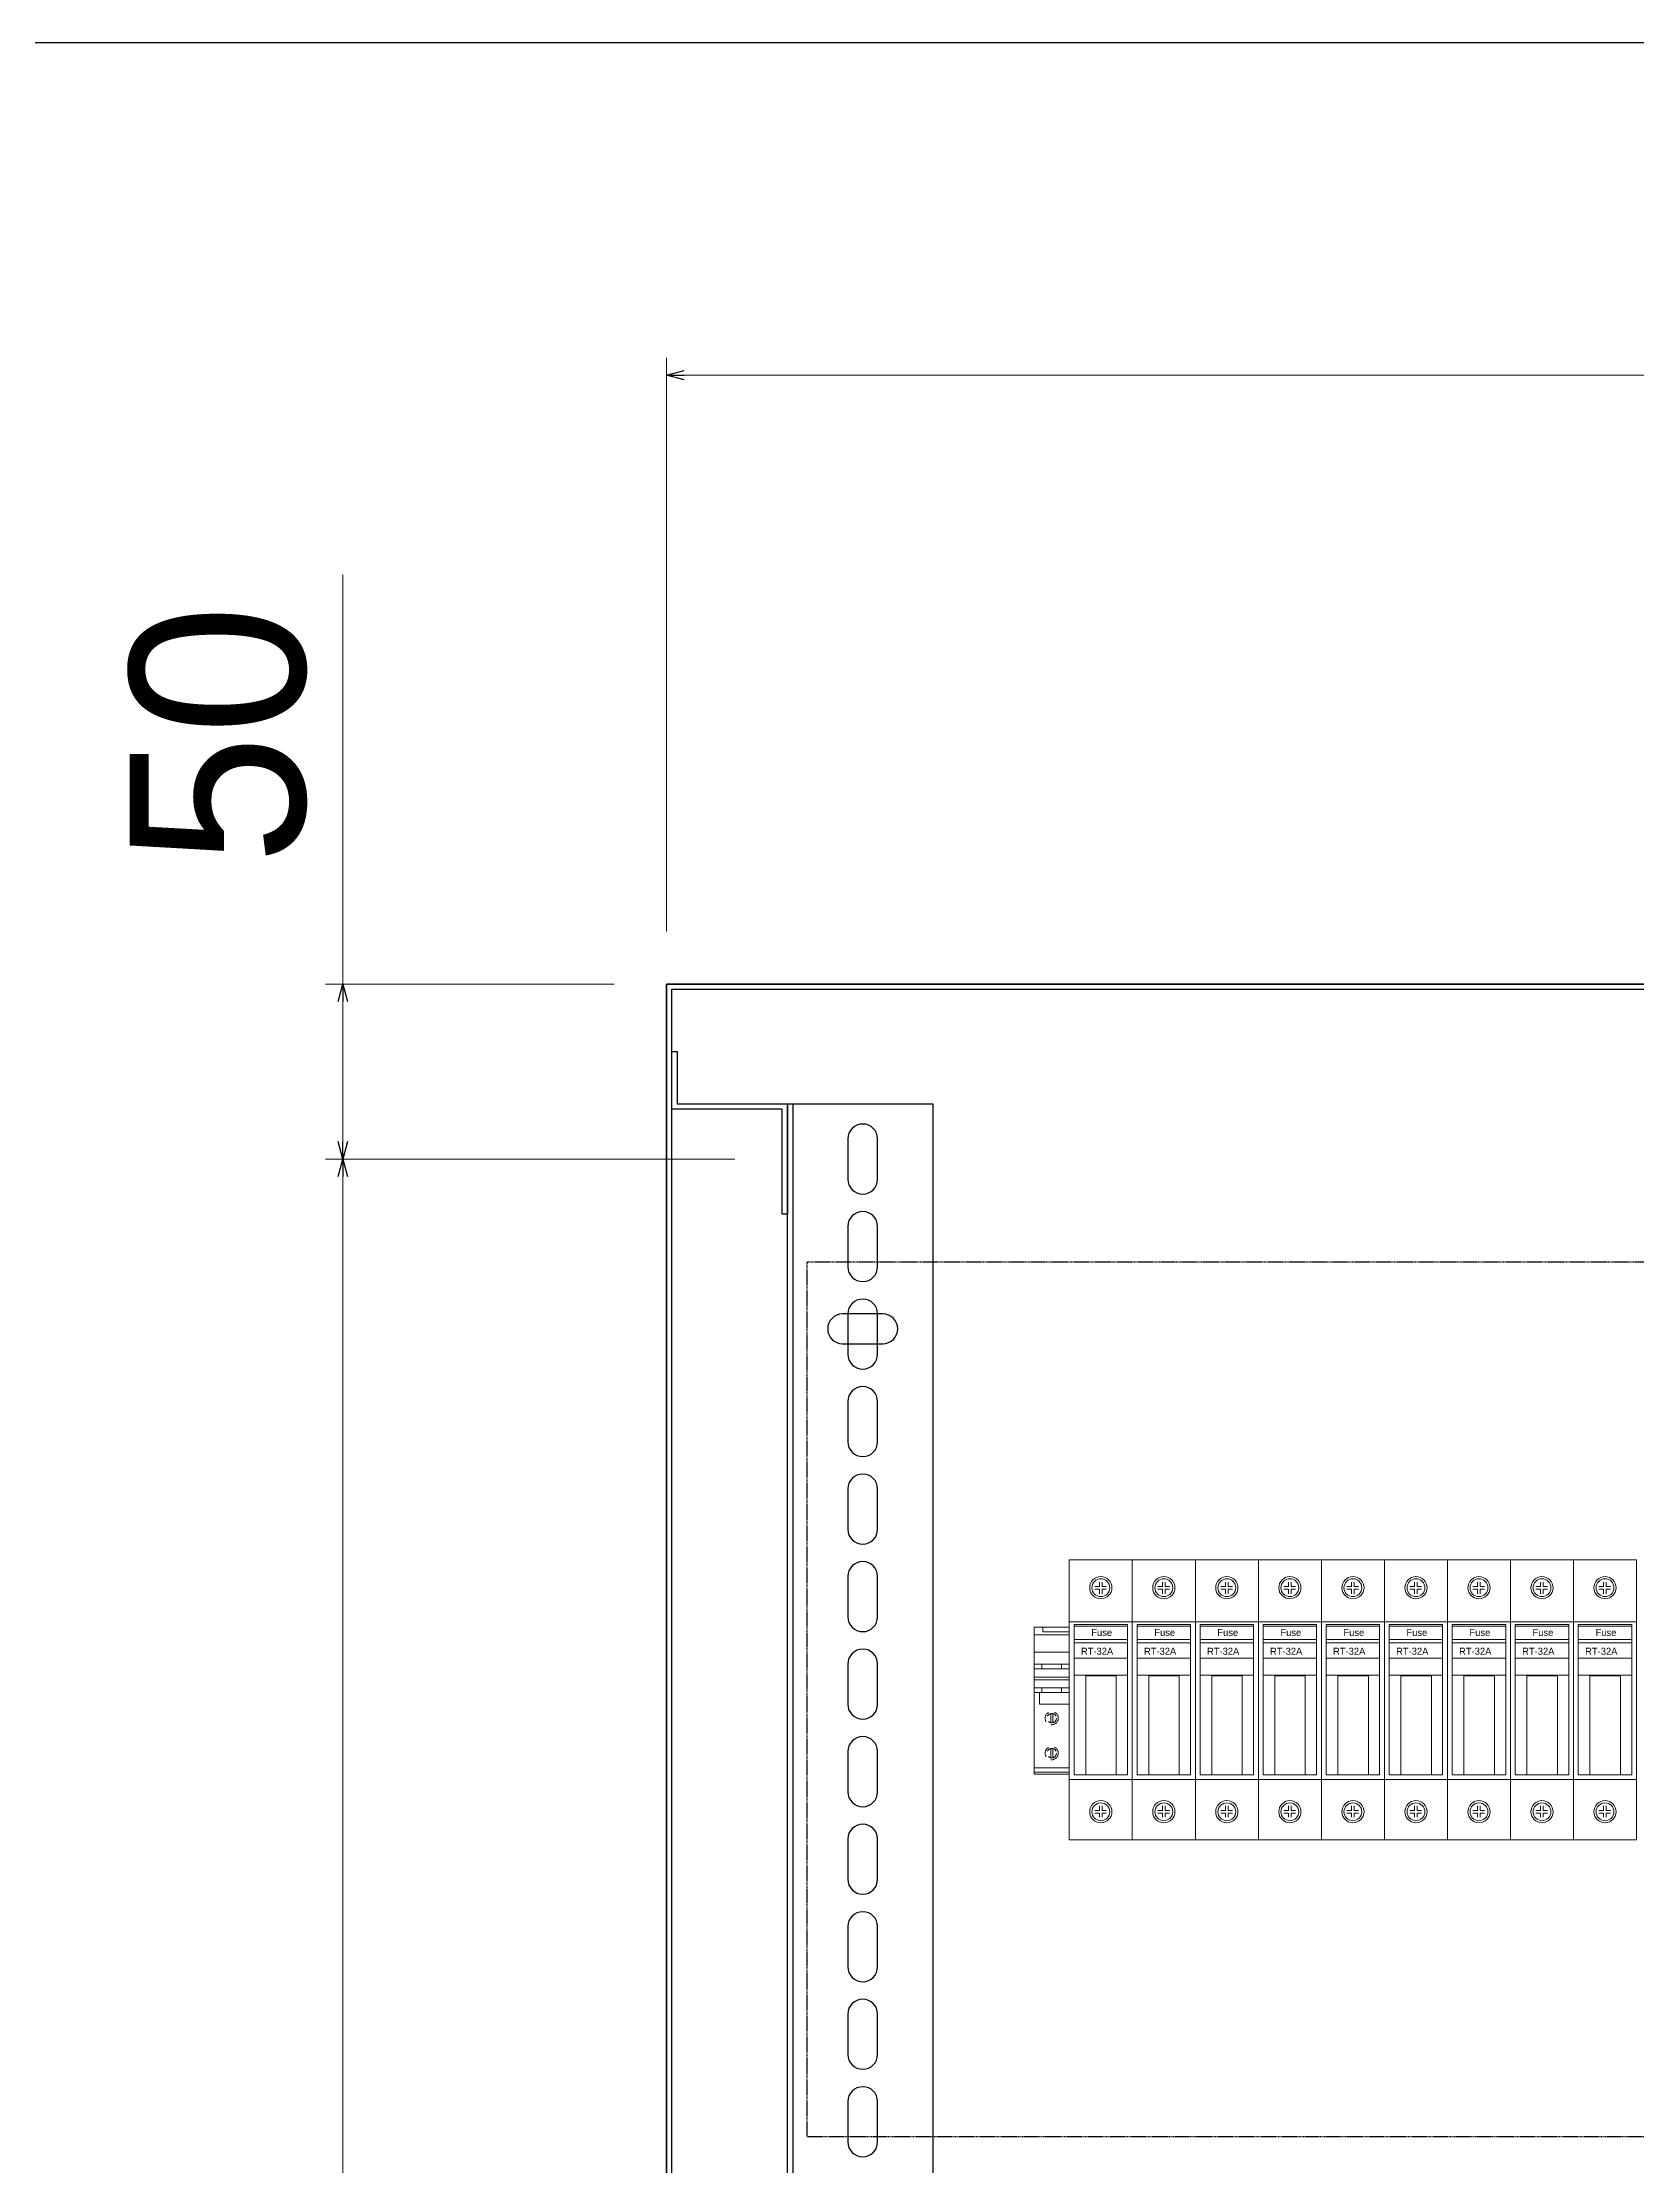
# Model space of a CAD drawing. Header units: millimetres. Extents: x 0 to 6325, y 0 to 4472.
# Drawn here: x 3405 to 3860, y 3866 to 4472 of the extents above; entities that cross this region are included whole.
import ezdxf

# ---------------------------------------------------------------- set-up
doc = ezdxf.new("R2010")
doc.units = ezdxf.units.MM
doc.linetypes.add('DASHED', pattern=[0.75, 0.5, -0.25])
doc.linetypes.add('HIDDEN2', pattern=[4.7625, 3.175, -1.5875])
for name, color, linetype in [('01', 7, 'HIDDEN2'), ('CNC', 7, 'Continuous'), ('DIM', 253, 'Continuous'), ('E600_Gen', 4, 'Continuous'), ('THIET BI', 2, 'Continuous')]:
    doc.layers.add(name, color=color, linetype=linetype)
doc.layers.add('frame', color=6, linetype='Continuous', lineweight=40)
doc.layers.add('Nhat - Lien 2', color=34, linetype='Continuous', lineweight=5)
doc.styles.add('Arial', font='arial.ttf')
doc.styles.add('iso-25', font='txt', dxfattribs={"height": 19})
doc.dimstyles.new('CNC', dxfattribs={"dimtxt": 50, "dimasz": 5, "dimexe": 5, "dimexo": 15, "dimgap": 10, "dimtad": 1, "dimdec": 0, "dimtxsty": 'Standard', "dimblk": 'OPEN30', "dimcen": 10, "dimclrd": 5, "dimclre": 5, "dimclrt": 3, "dimazin": 3, "dimtfac": 1, "dimtdec": 0, "dimtmove": 0, "dimatfit": 3, "dimldrblk": 'ARCHTICK', "dimlwd": 9, "dimlwe": 9})

# ---------------------------------------------------------------- blocks, each defined once
blk = doc.blocks.new('*D3')
at = {"color": 0, "linetype": 'ByBlock', "lineweight": -2}
for p, q in [((3583.03, 4377.1), (3588.03, 4378.44)), ((3588.03, 4375.76), (3583.03, 4377.1)), ((3583.03, 4377.1), (3588.03, 4377.1)), ((4978.03, 4378.44), (4983.03, 4377.1)), ((4983.03, 4377.1), (4978.03, 4375.76)), ((4983.03, 4377.1), (4978.03, 4377.1))]:
    blk.add_line(p, q, dxfattribs=at)
at = {"layer": 'Defpoints', "color": 0, "ltscale": 0.5, "transparency": 16777216}
for p in [(4983.03, 4377.1), (3583.03, 4203.2), (4983.03, 4203.2)]:
    blk.add_point(p, dxfattribs=at)
at = {"layer": 'DIM', "color": 5, "lineweight": 9, "ltscale": 0.5, "transparency": 16777216}
for p, q in [((3583.03, 4218.2), (3583.03, 4382.1)), ((4983.03, 4218.2), (4983.03, 4382.1)), ((3588.03, 4377.1), (4978.03, 4377.1))]:
    blk.add_line(p, q, dxfattribs=at)
at = {"layer": 'DIM', "color": 3, "ltscale": 0.5, "transparency": 16777216, "insert": (4283.03, 4412.63), "char_height": 50, "attachment_point": 5}
blk.add_mtext('1400', dxfattribs=at)
blk = doc.blocks.new('_ArchTick')
at = {"color": 0, "const_width": 0.15}
blk.add_lwpolyline([(-0.5, -0.5), (0.5, 0.5)], dxfattribs=at)
blk = doc.blocks.new('_Open30')
at = {"color": 0, "linetype": 'ByBlock', "lineweight": -2}
for p, q in [((-1, 0.27), (0, 0)), ((0, 0), (-1, -0.27)), ((0, 0), (-1, 0))]:
    blk.add_line(p, q, dxfattribs=at)
blk = doc.blocks.new('ovan8.5x20')
at = {"layer": 'CNC', "color": 2, "lineweight": -3}
for p, q in [((5.75, 4.25), (-5.75, 4.25)), ((-5.75, -4.25), (5.75, -4.25))]:
    blk.add_line(p, q, dxfattribs=at)
for centre, start, end in [((-5.75, 0), 90, 270), ((5.75, 0), 270, 90)]:
    blk.add_arc(centre, 4.25, start, end, dxfattribs=at)
blk = doc.blocks.new('111')
at = {"color": 44, "ltscale": 3}
blk.add_line((111251.52, -56958.51), (111251.52, -58690.01), dxfattribs=at)
blk.add_lwpolyline([(111250.02, -56958.51), (111291.52, -56958.51), (111291.52, -58690.01), (111250.02, -58690.01)], close=True, dxfattribs=at)
at = {"layer": 'CNC', "lineweight": -3, "rotation": 270}
for p in [(111271.52, -56974.26), (111271.52, -56999.26), (111271.52, -57024.26), (111271.52, -57049.26), (111271.52, -57074.26), (111271.52, -57099.26), (111271.52, -57124.26), (111271.52, -57149.26), (111271.52, -57174.26), (111271.52, -57199.26), (111271.52, -57224.26), (111271.52, -57249.26)]:
    blk.add_blockref('ovan8.5x20', p, dxfattribs=at)
blk = doc.blocks.new('*U327')
at = {"layer": '01', "color": 6, "lineweight": 9}
blk.add_line((-10711.06, 39777.25), (-10711.06, 39819.25), dxfattribs=at)
at = {"layer": 'Nhat - Lien 2', "color": 6, "lineweight": 9}
for p, q in [((-10729.06, 39758.49), (-10729.06, 39838.49)), ((-10711.06, 39838.49), (-10729.06, 39838.49)), ((-10729.06, 39838.49), (-10729.06, 39758.49)), ((-10711.06, 39758.49), (-10711.06, 39838.49)), ((-10720.45, 39830.86), (-10721.79, 39830.86)), ((-10720.45, 39830.1), (-10721.79, 39830.1)), ((-10720.45, 39832.06), (-10720.45, 39830.86)), ((-10720.45, 39830.1), (-10720.45, 39828.76)), ((-10719.69, 39832.06), (-10719.69, 39830.86)), ((-10718.49, 39830.86), (-10719.69, 39830.86)), ((-10719.69, 39830.1), (-10719.69, 39828.76)), ((-10718.49, 39830.1), (-10719.69, 39830.1)), ((-10729.06, 39820.75), (-10711.06, 39820.75)), ((-10727.7, 39819.94), (-10712.43, 39819.94)), ((-10727.7, 39777.03), (-10727.7, 39819.94)), ((-10727.7, 39819.53), (-10712.43, 39819.53)), ((-10727.7, 39815.74), (-10727.7, 39817.61)), ((-10712.43, 39815.74), (-10727.7, 39815.74)), ((-10727.7, 39814.78), (-10712.43, 39814.78)), ((-10712.43, 39819.94), (-10712.43, 39777.03)), ((-10712.43, 39817.61), (-10712.43, 39815.74)), ((-10727.7, 39810.38), (-10712.43, 39810.38)), ((-10727.7, 39805.52), (-10712.43, 39805.52)), ((-10724.38, 39805.34), (-10715.65, 39805.34)), ((-10724.38, 39777.03), (-10724.38, 39805.34)), ((-10715.65, 39805.34), (-10715.65, 39777.03)), ((-10711.06, 39775.75), (-10729.06, 39775.75)), ((-10712.43, 39777.03), (-10727.7, 39777.03)), ((-10715.65, 39777.03), (-10724.38, 39777.03)), ((-10720.45, 39766.87), (-10721.79, 39766.87)), ((-10720.45, 39766.12), (-10721.79, 39766.12)), ((-10720.45, 39766.87), (-10720.45, 39768.22)), ((-10720.45, 39764.91), (-10720.45, 39766.12)), ((-10719.69, 39766.87), (-10719.69, 39768.22)), ((-10718.49, 39766.87), (-10719.69, 39766.87)), ((-10719.69, 39764.91), (-10719.69, 39766.12)), ((-10718.49, 39766.12), (-10719.69, 39766.12)), ((-10729.06, 39758.49), (-10711.06, 39758.49))]:
    blk.add_line(p, q, dxfattribs=at)
at = {"layer": 'Nhat - Lien 2', "color": 31, "lineweight": 9}
for p, q in [((-10729.06, 39820.75), (-10729.06, 39775.75)), ((-10729.06, 39775.75), (-10729.06, 39820.75)), ((-10711.06, 39820.75), (-10711.06, 39775.75))]:
    blk.add_line(p, q, dxfattribs=at)
at = {"layer": 'Nhat - Lien 2', "color": 6, "lineweight": 9}
for centre, radius in [((-10720.06, 39830.49), 3.17), ((-10720.06, 39830.49), 2.55), ((-10720.06, 39766.49), 3.17), ((-10720.06, 39766.49), 2.55)]:
    blk.add_circle(centre, radius, dxfattribs=at)
at = {"layer": 'frame', "color": 6, "lineweight": 9, "style": 'iso-25'}
for s, p in [('Fuse', (-10722.77, 39816.7)), ('RT-32A', (-10725.73, 39811.34))]:
    blk.add_text(s, height=2, dxfattribs=at).set_placement(p)
blk = doc.blocks.new('MFNN')
at = {"layer": '01', "color": 6, "linetype": 'Continuous', "lineweight": 9}
for p, q in [((-10647.65, 39819.27), (-10637.67, 39819.27)), ((-10647.65, 39819.27), (-10647.65, 39777.28)), ((-10647.65, 39818.71), (-10637.67, 39818.71)), ((-10647.65, 39817.44), (-10637.67, 39817.44)), ((-10637.67, 39819.27), (-10637.67, 39777.28)), ((-10647.65, 39799.29), (-10639.17, 39799.29)), ((-10647.65, 39795.95), (-10637.67, 39795.95)), ((-10645.43, 39794.61), (-10645.43, 39795.95)), ((-10639.86, 39794.61), (-10639.86, 39795.95)), ((-10639.17, 39799.29), (-10639.17, 39795.95)), ((-10647.65, 39794.61), (-10637.67, 39794.61)), ((-10647.65, 39792.34), (-10637.67, 39792.34)), ((-10647.65, 39791.62), (-10637.67, 39791.62)), ((-10647.65, 39789.25), (-10637.67, 39789.25)), ((-10647.65, 39787.91), (-10637.67, 39787.91)), ((-10647.65, 39784.4), (-10637.67, 39784.4)), ((-10645.43, 39789.25), (-10645.43, 39787.91)), ((-10639.86, 39789.25), (-10639.86, 39787.91)), ((-10647.65, 39779.53), (-10637.67, 39779.53)), ((-10647.65, 39778.62), (-10640.13, 39778.62)), ((-10640.13, 39777.28), (-10640.13, 39778.62)), ((-10637.67, 39777.28), (-10647.65, 39777.28))]:
    blk.add_line(p, q, dxfattribs=at)
at = {"layer": '01', "color": 4, "lineweight": 9}
for p, q in [((-10642.97, 39814.58), (-10642.96, 39812.03)), ((-10642.36, 39814.58), (-10642.35, 39812.03)), ((-10642.97, 39804.58), (-10642.96, 39802.03)), ((-10642.36, 39804.58), (-10642.35, 39802.03))]:
    blk.add_line(p, q, dxfattribs=at)
for centre, radius in [((-10642.65, 39813.3), 1.88), ((-10642.65, 39813.3), 1.34), ((-10642.65, 39803.3), 1.88), ((-10642.65, 39803.3), 1.34)]:
    blk.add_circle(centre, radius, dxfattribs=at)
blk = doc.blocks.new('KHUNG CHUẨN')
at = {"color": 7}
blk.add_lwpolyline([(16919.25, -26555.16), (19889.25, -26555.16), (19889.25, -28655.16), (16919.25, -28655.16)], close=True, dxfattribs=at)
at = {"color": 3, "style": 'Arial'}
for tag, p in [('#01', (17055.57, -28580.1)), ('#02', (17431.39, -28580.1)), ('#03', (18030.58, -28580.1)), ('#08', (18751.7, -28580.1)), ('#10', (19064.78, -28580.1)), ('#11', (19060.3, -28625.69)), ('#12', (19806.46, -28628.91)), ('#05', (17308.45, -28633.02)), ('#06', (17632.65, -28633.73)), ('#09', (18753.85, -28632.6)), ('#04', (17024.77, -28634.62)), ('#07', (18002.01, -28634.74))]:
    blk.add_attdef(tag, p, '', height=20, dxfattribs=at)
blk = doc.blocks.new('*D13')
at = {"color": 5, "lineweight": 9, "ltscale": 3, "transparency": 16777216}
for p, q in [((3490.59, 4203.2), (3490.59, 4320.14)), ((3568.03, 4203.2), (3485.59, 4203.2)), ((3490.59, 4158.2), (3490.59, 4198.2)), ((3602.53, 4153.2), (3485.59, 4153.2))]:
    blk.add_line(p, q, dxfattribs=at)
at = {"color": 0, "linetype": 'ByBlock', "lineweight": -2}
for p, q in [((3489.25, 4198.2), (3490.59, 4203.2)), ((3490.59, 4203.2), (3491.93, 4198.2)), ((3490.59, 4203.2), (3490.59, 4198.2)), ((3490.59, 4153.2), (3489.25, 4158.2)), ((3491.93, 4158.2), (3490.59, 4153.2)), ((3490.59, 4153.2), (3490.59, 4158.2))]:
    blk.add_line(p, q, dxfattribs=at)
at = {"layer": 'Defpoints', "color": 0, "ltscale": 3, "transparency": 16777216}
for p in [(3583.03, 4203.2), (3490.59, 4153.2), (3617.53, 4153.2)]:
    blk.add_point(p, dxfattribs=at)
at = {"color": 3, "ltscale": 3, "transparency": 16777216, "insert": (3455.06, 4274.41), "char_height": 50, "attachment_point": 5, "rotation": 90}
blk.add_mtext('50', dxfattribs=at)
blk = doc.blocks.new('*D15')
at = {"color": 5, "lineweight": 9, "ltscale": 3, "transparency": 16777216}
for p, q in [((3602.53, 4153.2), (3485.59, 4153.2)), ((3490.59, 4148.2), (3490.59, 3308.2)), ((3602.53, 3303.2), (3485.59, 3303.2))]:
    blk.add_line(p, q, dxfattribs=at)
at = {"color": 0, "linetype": 'ByBlock', "lineweight": -2}
for p, q in [((3489.25, 4148.2), (3490.59, 4153.2)), ((3490.59, 4153.2), (3491.93, 4148.2)), ((3490.59, 4153.2), (3490.59, 4148.2)), ((3490.59, 3303.2), (3489.25, 3308.2)), ((3491.93, 3308.2), (3490.59, 3303.2)), ((3490.59, 3303.2), (3490.59, 3308.2))]:
    blk.add_line(p, q, dxfattribs=at)
at = {"layer": 'Defpoints', "color": 0, "ltscale": 3, "transparency": 16777216}
for p in [(3617.53, 4153.2), (3490.59, 3303.2), (3617.53, 3303.2)]:
    blk.add_point(p, dxfattribs=at)
at = {"color": 3, "ltscale": 3, "transparency": 16777216, "insert": (3455.06, 3728.2), "char_height": 50, "attachment_point": 5, "rotation": 90}
blk.add_mtext('850', dxfattribs=at)

msp = doc.modelspace()

# ---------------------------------------------------------------- linework, layer by layer
at = {"color": 7, "ltscale": 0.5}
for points in [[(3583.03, 2403.2), (4983.03, 2403.2), (4983.03, 4203.2), (3583.03, 4203.2)], [(3583.03, 4203.2), (4283.03, 4203.2), (4283.03, 2403.2), (3583.03, 2403.2)], [(3584.53, 4201.7), (4281.53, 4201.7), (4281.53, 2404.7), (3584.53, 2404.7)]]:
    msp.add_lwpolyline(points, close=True, dxfattribs=at)
at = {"color": 44, "ltscale": 3}
msp.add_lwpolyline([(3616.03, 4137.45), (3616.03, 4167.45), (3584.53, 4167.45), (3584.53, 4183.95), (3586.03, 4183.95), (3586.03, 4168.95), (3617.53, 4168.95), (3617.53, 4137.45)], close=True, dxfattribs=at)
at = {"layer": 'THIET BI', "color": 33, "linetype": 'DASHED', "ltscale": 0.5}
msp.add_lwpolyline([(4248.53, 4123.76), (3623.03, 4123.76), (3623.03, 3873.95), (4248.53, 3873.95)], close=True, dxfattribs=at)

# ---------------------------------------------------------------- block references
at = {"color": 3, "xscale": 2.129600000007485, "yscale": 2.129600000007485, "zscale": 2.129600000007485}
msp.add_blockref('KHUNG CHUẨN', (-36031.23, 61024.03), dxfattribs=at)
for name, p in [('111', (-107632.49, 61127.47)), ('*U327', (14427.09, -35799.73)), ('*U327', (14445.09, -35799.73)), ('*U327', (14463.09, -35799.73)), ('*U327', (14481.09, -35799.73)), ('*U327', (14499.09, -35799.73)), ('*U327', (14517.09, -35799.73)), ('*U327', (14535.09, -35799.73)), ('*U327', (14553.09, -35799.73)), ('*U327', (14571.09, -35799.73))]:
    msp.add_blockref(name, p)
at = {"layer": 'CNC', "lineweight": -3, "rotation": 180}
msp.add_blockref('ovan8.5x20', (3639.03, 4104.7), dxfattribs=at)
at = {"layer": 'E600_Gen', "color": 3, "rotation": 180}
msp.add_blockref('MFNN', (-6949.64, 43796.79), dxfattribs=at)

# ---------------------------------------------------------------- dimensions: what is measured, and where the dimension line sits
at = {"ltscale": 3}
dim = msp.add_linear_dim(base=(3490.59, 4153.2), p1=(3583.03, 4203.2), p2=(3617.53, 4153.2), angle=90, dimstyle='CNC', dxfattribs=at)
dim.commit()
dim.dimension.update_dxf_attribs({"geometry": '*D13', "text_midpoint": (3490.59, 4274.41), "dimtype": 160})
dim = msp.add_linear_dim(base=(3490.59, 3303.2), p1=(3617.53, 4153.2), p2=(3617.53, 3303.2), angle=90, dimstyle='CNC', dxfattribs=at)
dim.commit()
dim.dimension.update_dxf_attribs({"geometry": '*D15', "text_midpoint": (3455.06, 3728.2)})
at = {"layer": 'DIM', "color": 7, "ltscale": 0.5}
dim = msp.add_linear_dim(base=(4983.03, 4377.1), p1=(3583.03, 4203.2), p2=(4983.03, 4203.2), dimstyle='CNC', dxfattribs=at)
dim.commit()
dim.dimension.update_dxf_attribs({"geometry": '*D3', "text_midpoint": (4283.03, 4412.63)})

doc.saveas('drawing.dxf')
